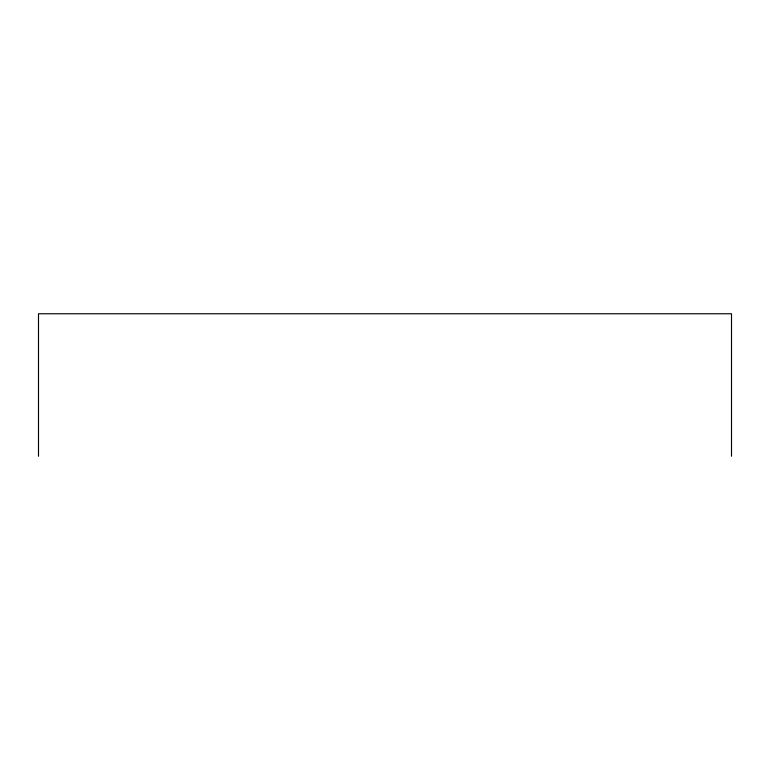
<?xml version="1.0" encoding="UTF-8"?>
<svg xmlns="http://www.w3.org/2000/svg" width="770" height="770" viewBox="0 0 770 770"><rect width="100%" height="100%" fill="white"/><g stroke="black" fill="none" stroke-linecap="round" stroke-linejoin="round"><path stroke-width="1.16" d="M731.5 456.244L731.5 313.756L38.5 313.756L38.5 456.244"/></g></svg>
